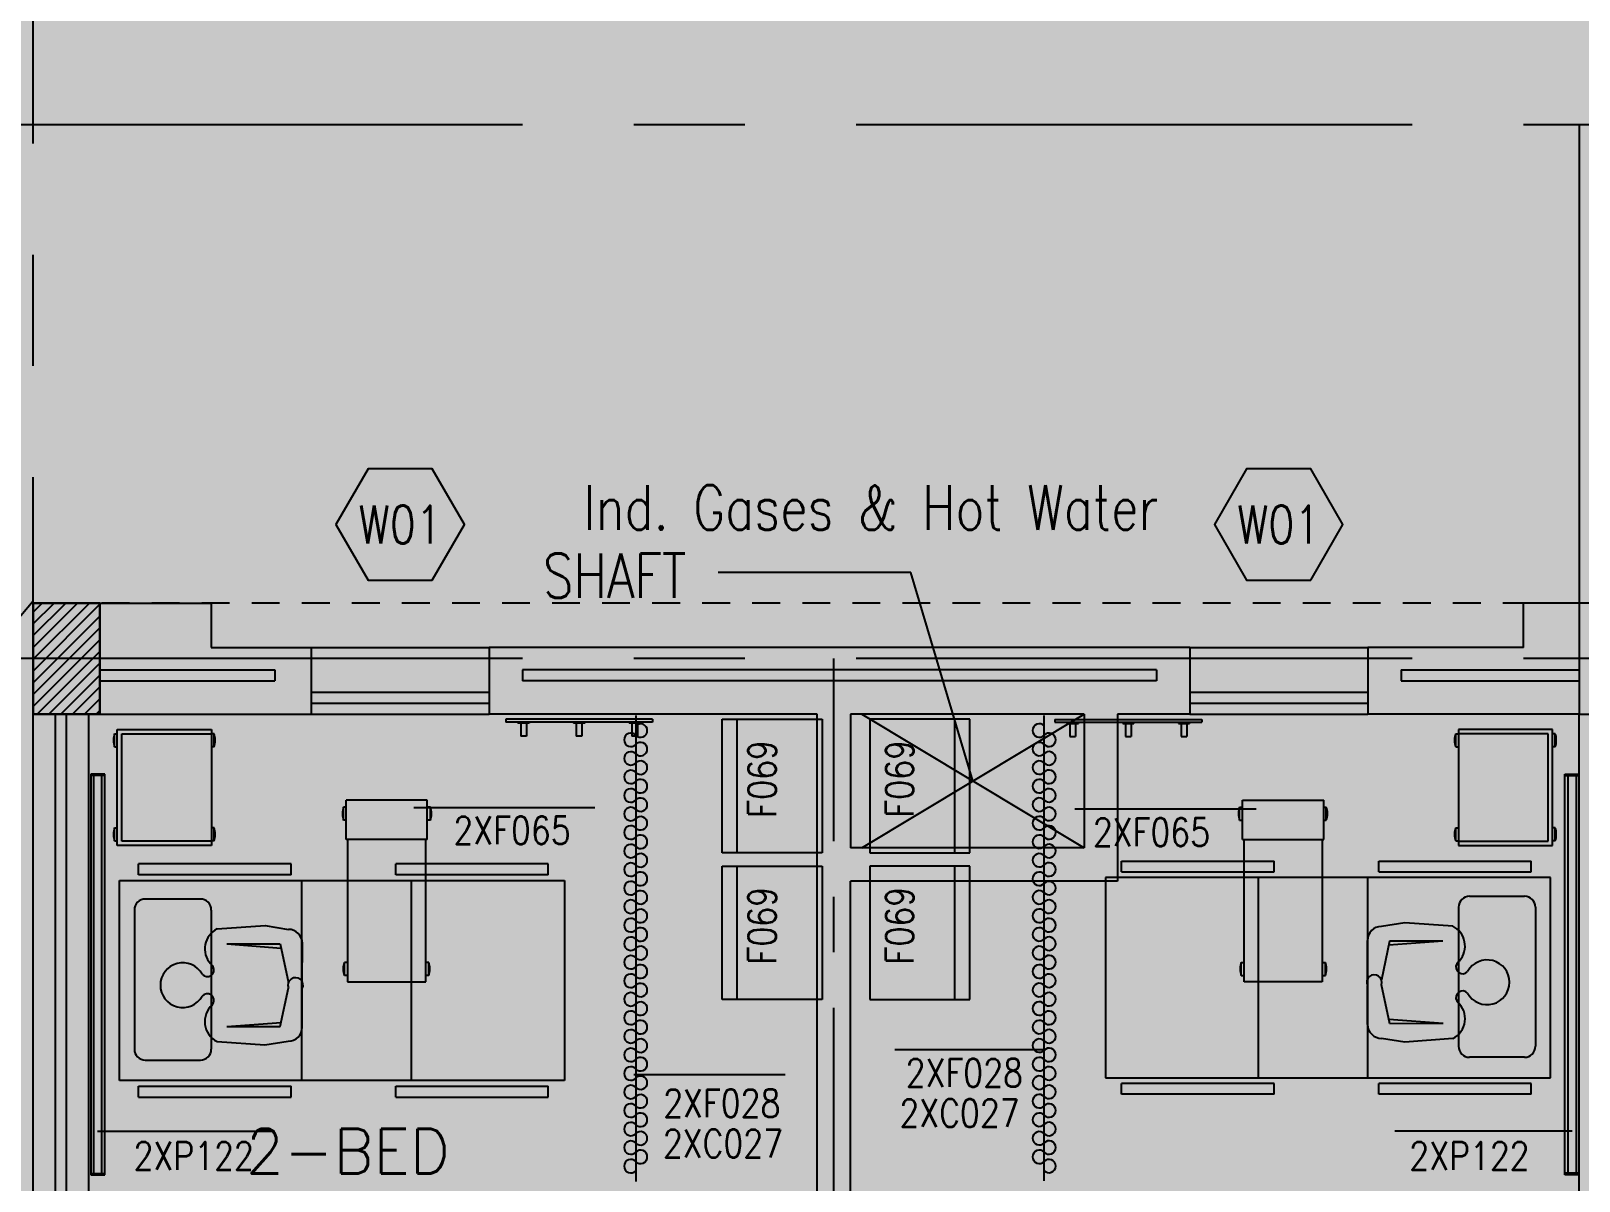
# Model space of a CAD drawing. Extents: x 88852.7 to 88945.7, y 39921.6 to 40001.1.
# Drawn here: x 88902.8 to 88909.76, y 39984.95 to 39990.12 of the extents above; entities that cross this region are included whole.
import ezdxf
from ezdxf.enums import TextEntityAlignment as Align

# ---------------------------------------------------------------- set-up
doc = ezdxf.new("R2010")
doc.units = 0
doc.header["$MEASUREMENT"] = 0
doc.header["$PDMODE"] = 34
for name, pattern in [('CENTER', [2, 1.25, -0.25, 0.25, -0.25]), ('CENTERX2', [4, 2.5, -0.5, 0.5, -0.5]), ('HIDDEN2', [0.1875, 0.125, -0.0625])]:
    doc.linetypes.add(name, pattern=pattern)
doc.layers.get('0').update_dxf_attribs({"linetype": 'CONTINUOUS'})
doc.layers.get('DEFPOINTS').update_dxf_attribs({"linetype": 'CONTINUOUS'})
for name, color, linetype in [('A-TEXT', 7, 'CONTINUOUS'), ('AX-DIM', 4, 'CONTINUOUS'), ('AXES', 11, 'CENTERX2'), ('AXES1', 11, 'CENTER'), ('COL', 2, 'CONTINUOUS'), ('HAT', 8, 'CONTINUOUS'), ('HIDDEN', 9, 'HIDDEN2'), ('INSUL', 4, 'CONTINUOUS'), ('MEDICAL', 4, 'CONTINUOUS'), ('NON-MEDICAL', 4, 'CONTINUOUS'), ('PROJ-L', 3, 'CONTINUOUS'), ('RM-BOX', 4, 'CONTINUOUS'), ('RM-NAME', 2, 'CONTINUOUS'), ('RM-NO', 2, 'CONTINUOUS'), ('SHAFT', 4, 'CONTINUOUS'), ('WALL', 4, 'CONTINUOUS'), ('WIN', 3, 'CONTINUOUS'), ('WIN-BOX', 3, 'CONTINUOUS'), ('WIN-NO', 5, 'CONTINUOUS')]:
    doc.layers.add(name, color=color, linetype=linetype)
doc.styles.add('ROMANS', font='ROMANS.shx', dxfattribs={"width": 0.6})
doc.styles.add('SIMPLEX', font='simplex.shx', dxfattribs={"width": 0.8})
doc.dimstyles.new('DIM-OUT', dxfattribs={"dimscale": 0, "dimtxt": 0.24, "dimasz": 0.08, "dimexe": 0.02, "dimexo": 0.02, "dimgap": 0.05, "dimtad": 1, "dimdec": 0, "dimlfac": 1000, "dimzin": 0, "dimdsep": 46, "dimtxsty": 'ROMANS', "dimblk1": 'ARCHTICK', "dimblk2": 'ARCHTICK', "dimsah": 1, "dimcen": 0.01, "dimdle": 0.08, "dimclrd": 4, "dimclre": 4, "dimclrt": 2, "dimadec": 0, "dimazin": 0, "dimtp": 2, "dimtm": 2, "dimtfac": 0.1142857142857143, "dimtdec": 0, "dimtix": 1, "dimtmove": 2, "dimatfit": 3, "dimldrblk": 'ARCHTICK', "dimfxl": 0, "dimtolj": 1, "dimtzin": 0, "dimarcsym": 0})
doc.dimstyles.new('DIM7', dxfattribs={"dimtxt": 0.24, "dimasz": 0.08, "dimexe": 0.07, "dimexo": 0.05, "dimgap": 0.07, "dimtad": 1, "dimzin": 0, "dimdsep": 46, "dimtxsty": 'SIMPLEX', "dimblk": 'ARCHTICK', "dimcen": 0.05, "dimdle": 0.05, "dimclrd": 4, "dimclre": 4, "dimclrt": 2, "dimadec": 0, "dimazin": 0, "dimtp": 2, "dimtm": 2, "dimtfac": 0.1142857142857143, "dimtix": 1, "dimtmove": 2, "dimatfit": 3, "dimldrblk": 'DOT', "dimfxl": 0, "dimtolj": 1, "dimtzin": 0, "dimarcsym": 0})

# ---------------------------------------------------------------- blocks, each defined once
blk = doc.blocks.new('WW1')
at = {"layer": 'WIN-BOX'}
blk.add_lwpolyline([(144.3375672970433, -250), (288.6751345940866, 0), (144.3375672970433, 250), (-144.3375672970433, 250), (-288.6751345940866, 0), (-144.3375672970433, -250)], close=True, dxfattribs=at)
at = {"layer": 'WIN-NO', "style": 'ROMANS', "width": 0.8}
blk.add_attdef('W00', text='', height=170, dxfattribs=at).set_placement((0, 0), align=Align.MIDDLE)
blk = doc.blocks.new('_ARCHTICK')
at = {"color": 0, "linetype": 'ByBlock', "const_width": 0.15}
blk.add_lwpolyline([(-0.5, -0.5), (0.5, 0.5)], dxfattribs=at)
blk = doc.blocks.new('*D599')
at = {"layer": 'AX-DIM', "color": 4, "lineweight": -2}
for p, q in [((88860.69025844976, 39999.72794392368), (88935.54025844975, 39999.72794392368)), ((88860.77025844976, 39995.08988482877), (88860.77025844976, 39999.74794392368)), ((88935.46025844975, 39987.56956244051), (88935.46025844975, 39999.74794392368))]:
    blk.add_line(p, q, dxfattribs=at)
at = {"layer": 'DEFPOINTS', "color": 0}
for p in [(88935.46025844975, 39999.72794392368), (88860.77025844976, 39995.06988482877), (88935.46025844975, 39987.54956244052)]:
    blk.add_point(p, dxfattribs=at)
at = {"layer": 'AX-DIM', "color": 4, "lineweight": -2, "xscale": 0.08, "yscale": 0.08, "zscale": 0.08, "rotation": 180}
blk.add_blockref('_ARCHTICK', (88860.77025844976, 39999.72794392368), dxfattribs=at)
at = {"layer": 'AX-DIM', "color": 4, "lineweight": -2, "xscale": 0.08, "yscale": 0.08, "zscale": 0.08}
blk.add_blockref('_ARCHTICK', (88935.46025844975, 39999.72794392368), dxfattribs=at)
at = {"layer": 'AX-DIM', "color": 2, "insert": (88898.11525844975, 39999.89794392368), "char_height": 0.24, "attachment_point": 5, "style": 'ROMANS'}
blk.add_mtext('\\A1;74690', dxfattribs=at)
blk = doc.blocks.new('RM1')
at = {"layer": 'RM-BOX'}
blk.add_lwpolyline([(569.8908462408872, -200), (-569.890846240829, -200), (-569.8908462407999, -500), (569.8908462407999, -500)], close=True, dxfattribs=at)
at = {"layer": 'RM-NAME', "style": 'ROMANS'}
for tag, p in [('ROOMNAME1', (-5.820766091346741e-11, 323.8095238095266)), ('ROOMNAME2', (0, 0))]:
    blk.add_attdef(tag, text='', height=200, dxfattribs=at).set_placement(p, align=Align.MIDDLE)
at = {"layer": 'RM-NO', "style": 'ROMANS', "width": 0.8}
blk.add_attdef('ROOMNO', text='', height=200, dxfattribs=at).set_placement((0, -350), align=Align.MIDDLE)
blk = doc.blocks.new('C-300')
at = {"layer": 'HAT', "linetype": 'ByBlock', "ltscale": 0.3}
h = blk.add_hatch(dxfattribs=at)
h.set_pattern_fill('ANSI31', color=8, scale=300, style=0)
h.set_pattern_definition([(45, (-258496.1822811714, -82361.0053373935), (-26.51650429449553, 26.51650429449553), [])])
h.paths.add_polyline_path([(300.0000000000291, 500), (-2.91038304567337e-11, 500), (-5.820766091346741e-11, 249.9999999999854), (300.0000000000582, 249.9999999999709)])
h.paths.add_polyline_path([(300.0000000000873, 250), (0, 250), (-2.91038304567337e-11, 0), (300.0000000000582, 0)])
at = {"layer": 'COL'}
blk.add_lwpolyline([(0, 500), (300.0000000000582, 500), (300.0000000000582, 0), (0, 0)], close=True, dxfattribs=at)

msp = doc.modelspace()

# ---------------------------------------------------------------- linework, layer by layer
at = {"layer": 'AXES'}
for p, q in [((88902.81025844975, 39921.61526879654), (88902.81025844975, 40000.07794392369)), ((88945.01025844975, 39989.69956244052), (88876.97025844976, 39989.69956244052)), ((88945.01025844975, 39987.29956244052), (88876.966932565, 39987.29956244052))]:
    msp.add_line(p, q, dxfattribs=at)
at = {"layer": 'AXES1'}
msp.add_line((88906.41025844976, 39928.47956244052), (88906.41025844976, 39987.29956244052), dxfattribs=at)
msp.add_line((88906.41025844976, 39928.47956244052), (88906.41025844976, 39987.29956244052), dxfattribs=at)
at = {"layer": 'COL'}
msp.add_lwpolyline([(88910.26025844975, 39987.04956244052), (88910.26025844975, 39987.54956244052), (88909.76025844975, 39987.54956244052), (88909.76025844975, 39987.04956244052)], close=True, dxfattribs=at)
at = {"layer": 'HIDDEN'}
msp.add_line((88934.96828971404, 39987.54956244052), (88902.81025844974, 39987.54956244051), dxfattribs=at)
at = {"layer": 'INSUL'}
for p, q in [((88903.11025844976, 39987.24956244051), (88903.8960825872, 39987.24956244051)), ((88903.8960825872, 39987.24956244051), (88903.8960825872, 39987.19956244052)), ((88905.01026061004, 39987.24956244051), (88905.01026061004, 39987.19956244052)), ((88907.86025844976, 39987.24956244051), (88905.01026061004, 39987.24956244051)), ((88907.86025844976, 39987.24956244051), (88907.86025844976, 39987.19956244052)), ((88908.96025844975, 39987.24956244051), (88908.96025844975, 39987.19956244052)), ((88908.96025844975, 39987.24956244051), (88909.76025844975, 39987.24956244051)), ((88903.11025844976, 39987.19956244052), (88903.8960825872, 39987.19956244052)), ((88907.86025844976, 39987.19956244052), (88905.01026061004, 39987.19956244052)), ((88908.96025844975, 39987.19956244052), (88909.76025844975, 39987.19956244052)), ((88902.91025844976, 39980.44956244052), (88902.91025844976, 39987.04956244052)), ((88902.96025844975, 39980.44956244052), (88902.96025844975, 39987.04956244052))]:
    msp.add_line(p, q, dxfattribs=at)
at = {"layer": 'MEDICAL'}
for p, q in [((88905.52002183218, 39987.0433109003), (88905.52002183224, 39984.94964055069)), ((88907.35471737731, 39987.04355432133), (88907.35471737724, 39984.95290660449)), ((88903.17629356663, 39986.96191445675), (88903.18845573853, 39986.96191445675)), ((88903.17629356663, 39986.90285933864), (88903.17629356663, 39986.96191445675)), ((88903.18845573853, 39986.98073635229), (88903.61168408499, 39986.98073635229)), ((88903.18845573853, 39986.45908280898), (88903.18845573853, 39986.98073635229)), ((88903.2081407779, 39986.96105131292), (88903.61168408499, 39986.96105131292)), ((88903.2081407779, 39986.47876784835), (88903.2081407779, 39986.96105131292)), ((88903.61168408499, 39986.98073635229), (88903.61168408499, 39986.45908280898)), ((88903.62384625689, 39986.96191445675), (88903.61168408499, 39986.96191445675)), ((88903.62384625689, 39986.90285933864), (88903.62384625689, 39986.96191445675)), ((88909.20570397924, 39986.90310275967), (88909.20570397924, 39986.96215787778)), ((88909.20570397924, 39986.96215787778), (88909.21786615113, 39986.96215787778)), ((88909.64109449758, 39986.98097977333), (88909.21786615113, 39986.98097977333)), ((88909.21786615113, 39986.98097977333), (88909.21786615113, 39986.45932623002)), ((88909.62140945822, 39986.96129473395), (88909.21786615113, 39986.96129473395)), ((88909.62140945822, 39986.47901126939), (88909.62140945822, 39986.96129473395)), ((88909.64109449758, 39986.45932623002), (88909.64109449758, 39986.98097977333)), ((88909.65325666948, 39986.96215787778), (88909.64109449758, 39986.96215787778)), ((88909.65325666948, 39986.90310275967), (88909.65325666948, 39986.96215787778)), ((88903.17629356663, 39986.90285933864), (88903.18845573853, 39986.90285933864)), ((88903.62384625689, 39986.90285933864), (88903.61168408499, 39986.90285933864)), ((88909.20570397924, 39986.90310275967), (88909.21786615113, 39986.90310275967)), ((88909.65325666948, 39986.90310275967), (88909.64109449758, 39986.90310275967)), ((88903.13304713955, 39986.78008448714), (88903.06999349777, 39986.78008448714)), ((88903.06999349782, 39986.78008448714), (88903.06999349782, 39984.97972817321)), ((88903.13304713952, 39986.77393291234), (88903.06999349777, 39986.77393291234)), ((88903.08152770057, 39986.77393291234), (88903.08152770057, 39984.98587974801)), ((88903.1184371494, 39984.98587974801), (88903.11843714939, 39986.77393291234)), ((88903.13304713955, 39984.97972817321), (88903.13304713955, 39986.78008448714)), ((88909.69650309657, 39986.78032790817), (88909.75955673834, 39986.78032790817)), ((88909.69650309657, 39984.97997159424), (88909.69650309657, 39986.78032790817)), ((88909.6965030966, 39986.77417633337), (88909.75955673834, 39986.77417633337)), ((88909.71111308671, 39984.98612316904), (88909.71111308673, 39986.77417633337)), ((88909.74802253554, 39986.77417633337), (88909.74802253554, 39984.98612316904)), ((88909.7595567383, 39986.78032790817), (88909.7595567383, 39984.97997159424)), ((88904.21741674817, 39986.63213947784), (88904.20547433192, 39986.63213947784)), ((88904.20547433192, 39986.57308435973), (88904.20547433192, 39986.63213947784)), ((88904.21741674817, 39986.48599639381), (88904.21741674817, 39986.66316174814)), ((88904.58158997653, 39986.66316174814), (88904.21741674817, 39986.66316174814)), ((88904.58158997653, 39986.48599639381), (88904.58158997653, 39986.66316174814)), ((88904.59581389988, 39986.63213947784), (88904.58158997653, 39986.63213947784)), ((88904.59581389988, 39986.57308435973), (88904.59581389988, 39986.63213947784)), ((88908.23373633623, 39986.63238289888), (88908.24796025958, 39986.63238289888)), ((88908.23373633623, 39986.57332778077), (88908.23373633623, 39986.63238289888)), ((88908.24796025958, 39986.48623981485), (88908.24796025958, 39986.66340516917)), ((88908.24796025958, 39986.66340516917), (88908.61213348794, 39986.66340516917)), ((88908.61213348794, 39986.48623981485), (88908.61213348794, 39986.66340516917)), ((88908.61213348794, 39986.63238289888), (88908.6240759042, 39986.63238289888)), ((88908.6240759042, 39986.57332778077), (88908.6240759042, 39986.63238289888)), ((88903.17629356663, 39986.53919105767), (88903.18845573853, 39986.53919105767)), ((88903.17629356663, 39986.48013593956), (88903.17629356663, 39986.53919105767)), ((88903.62384625689, 39986.53919105767), (88903.61168408499, 39986.53919105767)), ((88903.62384625689, 39986.48013593956), (88903.62384625689, 39986.53919105767)), ((88904.21741674817, 39986.57308435973), (88904.20547433192, 39986.57308435973)), ((88904.59581389988, 39986.57308435973), (88904.58158997653, 39986.57308435973)), ((88908.23373633623, 39986.57332778077), (88908.24796025958, 39986.57332778077)), ((88908.61213348794, 39986.57332778077), (88908.6240759042, 39986.57332778077)), ((88909.20570397924, 39986.4803793606), (88909.20570397924, 39986.53943447871)), ((88909.20570397924, 39986.53943447871), (88909.21786615113, 39986.53943447871)), ((88909.65325666948, 39986.53943447871), (88909.64109449758, 39986.53943447871)), ((88909.65325666948, 39986.4803793606), (88909.65325666948, 39986.53943447871)), ((88903.17629356663, 39986.48013593956), (88903.18845573853, 39986.48013593956)), ((88903.61168408499, 39986.45908280898), (88903.18845573853, 39986.45908280898)), ((88903.61168408499, 39986.47876784835), (88903.2081407779, 39986.47876784835)), ((88903.62384625689, 39986.48013593956), (88903.61168408499, 39986.48013593956)), ((88904.58158997653, 39986.48599639381), (88904.21741674817, 39986.48599639381)), ((88904.22356832298, 39986.48599639381), (88904.22356832298, 39985.84623261428)), ((88904.57543840172, 39985.84623261428), (88904.57543840172, 39986.48599639381)), ((88908.24796025958, 39986.48623981485), (88908.61213348794, 39986.48623981485)), ((88908.2541118344, 39985.84647603532), (88908.2541118344, 39986.48623981485)), ((88908.60598191313, 39986.48623981485), (88908.60598191313, 39985.84647603532)), ((88909.20570397924, 39986.4803793606), (88909.21786615113, 39986.4803793606)), ((88909.21786615113, 39986.47901126939), (88909.62140945822, 39986.47901126939)), ((88909.21786615113, 39986.45932623002), (88909.64109449758, 39986.45932623002)), ((88909.65325666948, 39986.4803793606), (88909.64109449758, 39986.4803793606)), ((88907.7037530752, 39986.34051022369), (88907.7037530752, 39986.38972282212)), ((88907.7037530752, 39986.38972282212), (88908.38950286157, 39986.38972282212)), ((88908.38950286157, 39986.34051022369), (88908.38950286157, 39986.38972282212)), ((88908.85956338527, 39986.34051022369), (88908.85956338527, 39986.38972282212)), ((88908.85956338527, 39986.38972282212), (88909.54531317163, 39986.38972282212)), ((88909.54531317163, 39986.34051022369), (88909.54531317163, 39986.38972282212)), ((88903.28423706448, 39986.32756957607), (88903.28423706448, 39986.3767821745)), ((88903.96998685085, 39986.3767821745), (88903.28423706448, 39986.3767821745)), ((88903.96998685085, 39986.32756957607), (88903.28423706448, 39986.32756957607)), ((88903.96998685085, 39986.32756957607), (88903.96998685085, 39986.3767821745)), ((88904.44004737455, 39986.32756957607), (88904.44004737455, 39986.3767821745)), ((88905.12579716092, 39986.3767821745), (88904.44004737455, 39986.3767821745)), ((88905.12579716092, 39986.32756957607), (88904.44004737455, 39986.32756957607)), ((88905.12579716092, 39986.32756957607), (88905.12579716092, 39986.3767821745)), ((88907.7037530752, 39986.34051022369), (88908.38950286157, 39986.34051022369)), ((88908.85956338527, 39986.34051022369), (88909.54531317163, 39986.34051022369)), ((88903.19825494463, 39985.40256957607), (88903.19825494463, 39986.30256957607)), ((88903.19825494463, 39986.30256957607), (88905.19825494463, 39986.30256957607)), ((88904.01867184429, 39985.40256957607), (88904.01867184429, 39986.30256957607)), ((88904.51079782854, 39985.40256957607), (88904.51079782854, 39986.30256957607)), ((88905.19825494463, 39986.30256957607), (88905.19825494463, 39985.40256957607)), ((88909.63129529149, 39986.31551022369), (88907.63129529149, 39986.31551022369)), ((88907.63129529149, 39986.31551022369), (88907.63129529149, 39985.41551022369)), ((88908.31875240758, 39985.41551022369), (88908.31875240758, 39986.31551022369)), ((88908.81087839183, 39985.41551022369), (88908.81087839183, 39986.31551022369)), ((88909.63129529149, 39985.41551022369), (88909.63129529149, 39986.31551022369)), ((88903.56179568106, 39986.21863671194), (88903.31438205486, 39986.21863671194)), ((88909.21854195662, 39986.18236476112), (88909.21854195662, 39985.55703412407)), ((88909.26775455505, 39986.23157735955), (88909.51516818126, 39986.23157735955)), ((88909.56438077967, 39986.18236476112), (88909.56438077967, 39985.55703412407)), ((88903.26516945644, 39986.16942411351), (88903.26516945644, 39985.54409347645)), ((88903.61100827949, 39986.16942411351), (88903.61100827949, 39985.54409347645)), ((88904.22356832298, 39985.93409594251), (88904.20920630405, 39985.93409594251)), ((88904.20920630405, 39985.8750408244), (88904.20920630405, 39985.93409594251)), ((88904.58834995562, 39985.93409594251), (88904.57543840172, 39985.93409594251)), ((88904.58834995562, 39985.8750408244), (88904.58834995562, 39985.93409594251)), ((88908.24120028049, 39985.93433936355), (88908.2541118344, 39985.93433936355)), ((88908.24120028049, 39985.87528424543), (88908.24120028049, 39985.93433936355)), ((88908.60598191313, 39985.93433936355), (88908.62034393207, 39985.93433936355)), ((88908.62034393207, 39985.87528424543), (88908.62034393207, 39985.93433936355)), ((88904.22356832298, 39985.8750408244), (88904.20920630405, 39985.8750408244)), ((88904.22356832298, 39985.84623261428), (88904.57543840172, 39985.84623261428)), ((88904.58834995562, 39985.8750408244), (88904.57543840172, 39985.8750408244)), ((88908.24120028049, 39985.87528424543), (88908.2541118344, 39985.87528424543)), ((88908.60598191313, 39985.84647603532), (88908.2541118344, 39985.84647603532)), ((88908.60598191313, 39985.87528424543), (88908.62034393207, 39985.87528424543)), ((88903.31438205486, 39985.49488087802), (88903.56179568106, 39985.49488087802)), ((88909.51516818126, 39985.50782152564), (88909.26775455505, 39985.50782152564)), ((88907.63129529149, 39985.41551022369), (88909.63129529149, 39985.41551022369)), ((88905.19825494463, 39985.40256957607), (88903.19825494463, 39985.40256957607)), ((88903.28423706448, 39985.37756957607), (88903.96998685085, 39985.37756957607)), ((88903.28423706448, 39985.32835697765), (88903.28423706448, 39985.37756957607)), ((88903.96998685085, 39985.32835697765), (88903.96998685085, 39985.37756957607)), ((88904.44004737455, 39985.37756957607), (88905.12579716092, 39985.37756957607)), ((88904.44004737455, 39985.32835697765), (88904.44004737455, 39985.37756957607)), ((88905.12579716092, 39985.32835697765), (88905.12579716092, 39985.37756957607)), ((88908.38950286157, 39985.39051022369), (88907.7037530752, 39985.39051022369)), ((88907.7037530752, 39985.34129762527), (88907.7037530752, 39985.39051022369)), ((88908.38950286157, 39985.34129762527), (88908.38950286157, 39985.39051022369)), ((88909.54531317163, 39985.39051022369), (88908.85956338527, 39985.39051022369)), ((88908.85956338527, 39985.34129762527), (88908.85956338527, 39985.39051022369)), ((88909.54531317163, 39985.34129762527), (88909.54531317163, 39985.39051022369)), ((88903.28423706448, 39985.32835697765), (88903.96998685085, 39985.32835697765)), ((88904.44004737455, 39985.32835697765), (88905.12579716092, 39985.32835697765)), ((88908.38950286157, 39985.34129762527), (88907.7037530752, 39985.34129762527)), ((88909.54531317163, 39985.34129762527), (88908.85956338527, 39985.34129762527)), ((88903.06999349782, 39984.98587974801), (88903.13304713955, 39984.98587974801)), ((88903.06999349782, 39984.97972817321), (88903.13304713955, 39984.97972817321)), ((88909.7595567383, 39984.98612316904), (88909.69650309657, 39984.98612316904)), ((88909.7595567383, 39984.97997159424), (88909.69650309657, 39984.97997159424))]:
    msp.add_line(p, q, dxfattribs=at)
for centre, radius, start, end in [((88903.26241561388, 39986.93238689769), 0.09104330708663272, 161.0753555838248, 198.9246444161752), ((88903.53772420964, 39986.93238689769), 0.09104330708663272, 341.0753555838248, 18.92464441617519), ((88909.29182602647, 39986.93263031873), 0.09104330708663272, 161.0753555838248, 198.9246444161752), ((88909.56713462224, 39986.93263031873), 0.09104330708663272, 341.0753555838248, 18.92464441617519), ((88904.29159637916, 39986.60261191879), 0.09104330708660129, 161.0753555838248, 198.9246444161752), ((88904.50969185264, 39986.60261191879), 0.09104330708663272, 341.0753555838248, 18.92464441617519), ((88908.31985838347, 39986.60285533983), 0.09104330708663272, 161.0753555838248, 198.9246444161752), ((88908.53795385695, 39986.60285533983), 0.09104330708660129, 341.0753555838248, 18.92464441617519), ((88903.26241561388, 39986.50966349862), 0.09104330708663272, 161.0753555838248, 198.9246444161752), ((88903.53772420964, 39986.50966349862), 0.09104330708663272, 341.0753555838248, 18.92464441617519), ((88909.29182602647, 39986.50990691965), 0.09104330708663272, 161.0753555838248, 198.9246444161752), ((88909.56713462224, 39986.50990691965), 0.09104330708663272, 341.0753555838248, 18.92464441617519), ((88903.31438205486, 39986.16942411351), 0.04921259842519683, 89.99999999999999, 180), ((88903.56179568106, 39986.16942411351), 0.04921259842519683, 7.016477563892661e-15, 89.99999999999999), ((88909.26775455505, 39986.18236476112), 0.04921259842519683, 89.99999999999999, 180), ((88909.51516818126, 39986.18236476112), 0.04921259842519683, 7.016477563892661e-15, 89.99999999999999), ((88904.29532835129, 39985.90456838346), 0.09104330708660129, 161.0753555838248, 198.9246444161752), ((88904.50222790838, 39985.90456838346), 0.09104330708663272, 341.0753555838248, 18.92464441617519), ((88908.32732232774, 39985.90481180449), 0.09104330708663272, 161.0753555838248, 198.9246444161752), ((88908.53422188482, 39985.90481180449), 0.09104330708660129, 341.0753555838248, 18.92464441617519), ((88909.26775455505, 39985.55703412407), 0.04921259842519683, 180, 270), ((88909.51516818126, 39985.55703412407), 0.04921259842519683, 270, 7.016477563892661e-15), ((88903.31438205486, 39985.54409347645), 0.04921259842519683, 180, 270), ((88903.56179568106, 39985.54409347645), 0.04921259842519683, 270, 7.016477563892661e-15)]:
    msp.add_arc(centre, radius, start, end, dxfattribs=at)
at = {"layer": 'MEDICAL', "color": 15}
for centre, radius, start, end in [((88905.49738288211, 39986.93453640872), 0.0302201635840382, 43.56836235558358, 316.4316376444165), ((88905.54117507502, 39986.97619306469), 0.03022016358403887, 223.5683623555836, 136.4316376444164), ((88907.33356413446, 39986.97643648573), 0.03022016358403887, 43.56836235558358, 316.4316376444165), ((88907.37735632739, 39986.93477982975), 0.0302201635840382, 223.5683623555836, 136.4316376444164), ((88905.49738288211, 39986.85122309676), 0.0302201635840382, 43.56836235558358, 316.4316376444165), ((88905.54117507502, 39986.89287975273), 0.03022016358403955, 223.5683623555836, 136.4316376444164), ((88907.33356413446, 39986.89312317377), 0.03022016358403955, 43.56836235558358, 316.4316376444165), ((88907.37735632739, 39986.85146651779), 0.0302201635840382, 223.5683623555836, 136.4316376444164), ((88905.54117507502, 39986.80956644078), 0.03022016358403887, 223.5683623555836, 136.4316376444164), ((88907.33356413446, 39986.80980986182), 0.03022016358403887, 43.56836235558358, 316.4316376444165), ((88905.49738288211, 39986.76790978481), 0.0302201635840382, 43.56836235558358, 316.4316376444165), ((88905.54117507502, 39986.72625312883), 0.03022016358403887, 223.5683623555836, 136.4316376444164), ((88907.33356413446, 39986.72649654987), 0.03022016358403887, 43.56836235558358, 316.4316376444165), ((88907.37735632739, 39986.76815320584), 0.0302201635840382, 223.5683623555836, 136.4316376444164), ((88905.49738288211, 39986.68459647286), 0.0302201635840382, 43.56836235558358, 316.4316376444165), ((88905.54117507502, 39986.64293981688), 0.03022016358403955, 223.5683623555836, 136.4316376444164), ((88907.33356413446, 39986.64318323792), 0.03022016358403955, 43.56836235558358, 316.4316376444165), ((88907.37735632739, 39986.68483989389), 0.0302201635840382, 223.5683623555836, 136.4316376444164), ((88905.49738288211, 39986.6012831609), 0.0302201635840382, 43.56836235558358, 316.4316376444165), ((88907.37735632739, 39986.60152658194), 0.0302201635840382, 223.5683623555836, 136.4316376444164), ((88905.49738288211, 39986.51796984895), 0.0302201635840382, 43.56836235558358, 316.4316376444165), ((88905.54117507502, 39986.55962650493), 0.03022016358403887, 223.5683623555836, 136.4316376444164), ((88907.33356413446, 39986.55986992596), 0.03022016358403887, 43.56836235558358, 316.4316376444165), ((88907.37735632739, 39986.51821326998), 0.0302201635840382, 223.5683623555836, 136.4316376444164), ((88905.49738288211, 39986.434656537), 0.0302201635840382, 43.56836235558358, 316.4316376444165), ((88905.54117507502, 39986.47631319298), 0.03022016358403887, 223.5683623555836, 136.4316376444164), ((88907.33356413446, 39986.47655661401), 0.03022016358403887, 43.56836235558358, 316.4316376444165), ((88907.37735632739, 39986.43489995803), 0.0302201635840382, 223.5683623555836, 136.4316376444164), ((88905.54117507502, 39986.39299988103), 0.03022016358403955, 223.5683623555836, 136.4316376444164), ((88907.33356413446, 39986.39324330205), 0.03022016358403955, 43.56836235558358, 316.4316376444165), ((88905.49738288211, 39986.35134322505), 0.0302201635840382, 43.56836235558358, 316.4316376444165), ((88905.54117507502, 39986.30968656907), 0.03022016358403887, 223.5683623555836, 136.4316376444164), ((88907.33356413446, 39986.3099299901), 0.03022016358403887, 43.56836235558358, 316.4316376444165), ((88907.37735632739, 39986.35158664608), 0.0302201635840382, 223.5683623555836, 136.4316376444164), ((88905.49738288211, 39986.26802991309), 0.0302201635840382, 43.56836235558358, 316.4316376444165), ((88905.54117507502, 39986.22637325712), 0.03022016358403887, 223.5683623555836, 136.4316376444164), ((88907.33356413446, 39986.22661667815), 0.03022016358403887, 43.56836235558358, 316.4316376444165), ((88907.37735632739, 39986.26827333413), 0.0302201635840382, 223.5683623555836, 136.4316376444164), ((88905.49738288211, 39986.18471660114), 0.0302201635840382, 43.56836235558358, 316.4316376444165), ((88907.37735632739, 39986.18496002218), 0.0302201635840382, 223.5683623555836, 136.4316376444164), ((88905.49738288211, 39986.10140328918), 0.0302201635840382, 43.56836235558358, 316.4316376444165), ((88905.54117507502, 39986.14305994516), 0.03022016358403955, 223.5683623555836, 136.4316376444164), ((88907.33356413446, 39986.1433033662), 0.03022016358403955, 43.56836235558358, 316.4316376444165), ((88907.37735632739, 39986.10164671022), 0.0302201635840382, 223.5683623555836, 136.4316376444164), ((88905.49738288211, 39986.01808997723), 0.0302201635840382, 43.56836235558358, 316.4316376444165), ((88905.54117507502, 39986.05974663321), 0.03022016358403887, 223.5683623555836, 136.4316376444164), ((88907.33356413446, 39986.05999005424), 0.03022016358403887, 43.56836235558358, 316.4316376444165), ((88907.37735632739, 39986.01833339827), 0.0302201635840382, 223.5683623555836, 136.4316376444164), ((88905.54117507502, 39985.97643332126), 0.03022016358403887, 223.5683623555836, 136.4316376444164), ((88907.33356413446, 39985.97667674229), 0.03022016358403887, 43.56836235558358, 316.4316376444165), ((88905.49738288211, 39985.93477666529), 0.0302201635840382, 43.56836235558358, 316.4316376444165), ((88905.54117507502, 39985.89312000931), 0.03022016358403955, 223.5683623555836, 136.4316376444164), ((88907.33356413446, 39985.89336343034), 0.03022016358403955, 43.56836235558358, 316.4316376444165), ((88907.37735632739, 39985.93502008632), 0.0302201635840382, 223.5683623555836, 136.4316376444164), ((88905.49738288211, 39985.85146335333), 0.0302201635840382, 43.56836235558358, 316.4316376444165), ((88905.54117507502, 39985.80980669735), 0.03022016358403887, 223.5683623555836, 136.4316376444164), ((88907.33356413446, 39985.81005011839), 0.03022016358403887, 43.56836235558358, 316.4316376444165), ((88907.37735632739, 39985.85170677437), 0.0302201635840382, 223.5683623555836, 136.4316376444164), ((88905.49738288211, 39985.76815004138), 0.0302201635840382, 43.56836235558358, 316.4316376444165), ((88907.37735632739, 39985.76839346241), 0.0302201635840382, 223.5683623555836, 136.4316376444164), ((88905.49738288211, 39985.68483672943), 0.0302201635840382, 43.56836235558358, 316.4316376444165), ((88905.54117507502, 39985.7264933854), 0.03022016358403887, 223.5683623555836, 136.4316376444164), ((88907.33356413446, 39985.72673680643), 0.03022016358403887, 43.56836235558358, 316.4316376444165), ((88907.37735632739, 39985.68508015046), 0.0302201635840382, 223.5683623555836, 136.4316376444164), ((88905.49738288211, 39985.60152341747), 0.0302201635840382, 43.56836235558358, 316.4316376444165), ((88905.54117507502, 39985.64318007344), 0.03022016358403955, 223.5683623555836, 136.4316376444164), ((88907.33356413446, 39985.64342349448), 0.03022016358403955, 43.56836235558358, 316.4316376444165), ((88907.37735632739, 39985.6017668385), 0.0302201635840382, 223.5683623555836, 136.4316376444164), ((88905.54117507502, 39985.55986676149), 0.03022016358403887, 223.5683623555836, 136.4316376444164), ((88907.33356413446, 39985.56011018253), 0.03022016358403887, 43.56836235558358, 316.4316376444165), ((88905.49738288211, 39985.51821010552), 0.03022016358403752, 43.56836235558358, 316.4316376444165), ((88905.54117507502, 39985.47655344954), 0.03022016358403887, 223.5683623555836, 136.4316376444164), ((88907.33356413446, 39985.47679687058), 0.03022016358403887, 43.56836235558358, 316.4316376444165), ((88907.37735632739, 39985.51845352655), 0.03022016358403752, 223.5683623555836, 136.4316376444164), ((88905.49738288211, 39985.43489679357), 0.03022016358403887, 43.56836235558358, 316.4316376444165), ((88905.54117507502, 39985.39324013759), 0.03022016358404023, 223.5683623555836, 136.4316376444164), ((88907.33356413446, 39985.39348355863), 0.03022016358404023, 43.56836235558358, 316.4316376444165), ((88907.37735632739, 39985.4351402146), 0.03022016358403887, 223.5683623555836, 136.4316376444164), ((88905.49738288211, 39985.35158348161), 0.0302201635840361, 43.56836235558358, 316.4316376444165), ((88907.37735632739, 39985.35182690265), 0.0302201635840361, 223.5683623555836, 136.4316376444164), ((88905.49738288211, 39985.26827016966), 0.03022016358403752, 43.56836235558358, 316.4316376444165), ((88905.54117507502, 39985.30992682564), 0.03022016358403887, 223.5683623555836, 136.4316376444164), ((88907.33356413446, 39985.31017024667), 0.03022016358403887, 43.56836235558358, 316.4316376444165), ((88907.37735632739, 39985.26851359069), 0.03022016358403752, 223.5683623555836, 136.4316376444164), ((88905.49738288211, 39985.18495685771), 0.03022016358403887, 43.56836235558358, 316.4316376444165), ((88905.54117507502, 39985.22661351369), 0.03022016358403887, 223.5683623555836, 136.4316376444164), ((88907.33356413446, 39985.22685693471), 0.03022016358403887, 43.56836235558358, 316.4316376444165), ((88907.37735632739, 39985.18520027874), 0.03022016358403887, 223.5683623555836, 136.4316376444164), ((88905.54117507502, 39985.14330020174), 0.03022016358404023, 223.5683623555836, 136.4316376444164), ((88907.33356413446, 39985.14354362276), 0.03022016358404023, 43.56836235558358, 316.4316376444165), ((88905.49738288211, 39985.10164354576), 0.0302201635840361, 43.56836235558358, 316.4316376444165), ((88905.54117507502, 39985.05998688978), 0.03022016358403887, 223.5683623555836, 136.4316376444164), ((88907.33356413446, 39985.06023031081), 0.03022016358403887, 43.56836235558358, 316.4316376444165), ((88907.37735632739, 39985.10188696679), 0.0302201635840361, 223.5683623555836, 136.4316376444164), ((88905.49738288211, 39985.0183302338), 0.03022016358403752, 43.56836235558358, 316.4316376444165), ((88907.37735632739, 39985.01857365484), 0.03022016358403752, 223.5683623555836, 136.4316376444164)]:
    msp.add_arc(centre, radius, start, end, dxfattribs=at)
at = {"layer": 'NON-MEDICAL'}
for p, q in [((88905.59502820327, 39987.02716629032), (88904.93462820328, 39987.02716629032)), ((88904.93462820328, 39987.02716629032), (88904.93462820328, 39987.01446629032)), ((88905.59502820327, 39987.01446629032), (88904.93462820328, 39987.01446629032)), ((88904.98982820328, 39987.01446629032), (88904.98982820328, 39987.00946629032)), ((88905.03982820328, 39987.01446629032), (88905.03982820328, 39987.00946629032)), ((88905.23982820328, 39987.01446629032), (88905.23982820328, 39987.00946629032)), ((88905.28982820328, 39987.01446629032), (88905.28982820328, 39987.00946629032)), ((88905.48982820328, 39987.01446629032), (88905.48982820328, 39987.00946629032)), ((88905.53982820328, 39987.01446629032), (88905.53982820328, 39987.00946629032)), ((88905.59502820327, 39987.02716629032), (88905.59502820327, 39987.01446629032)), ((88905.90807261203, 39986.42679819174), (88905.90807261203, 39987.02679819174)), ((88905.90807261203, 39987.02679819174), (88906.35807261203, 39987.02679819174)), ((88905.97522027678, 39986.42679819174), (88905.97522027678, 39987.02679819174)), ((88906.35807261203, 39987.02679819174), (88906.35807261203, 39986.42679819174)), ((88906.57129756773, 39987.02704161278), (88906.57129756773, 39986.42704161278)), ((88907.02129756773, 39987.02704161278), (88906.57129756773, 39987.02704161278)), ((88906.95414990297, 39986.42704161278), (88906.95414990297, 39987.02704161278)), ((88907.02129756773, 39986.42704161278), (88907.02129756773, 39987.02704161278)), ((88907.40394132564, 39987.02627276062), (88907.40394132564, 39987.01357276062)), ((88907.40394132564, 39987.02627276062), (88908.06434132563, 39987.02627276062)), ((88907.40394132564, 39987.01357276062), (88908.06434132563, 39987.01357276062)), ((88907.45914132564, 39987.01357276062), (88907.45914132564, 39987.00857276063)), ((88907.50914132563, 39987.01357276062), (88907.50914132563, 39987.00857276063)), ((88907.70914132564, 39987.01357276062), (88907.70914132564, 39987.00857276063)), ((88907.75914132563, 39987.01357276062), (88907.75914132563, 39987.00857276063)), ((88907.95914132564, 39987.01357276062), (88907.95914132564, 39987.00857276063)), ((88908.00914132563, 39987.01357276062), (88908.00914132563, 39987.00857276063)), ((88908.06434132563, 39987.02627276062), (88908.06434132563, 39987.01357276062)), ((88905.03982820328, 39987.00946629032), (88904.98982820328, 39987.00946629032)), ((88905.00212820328, 39987.00946629032), (88905.00212820328, 39986.95096629032)), ((88905.02752820328, 39986.95096629032), (88905.00212820328, 39986.95096629032)), ((88905.02752820328, 39987.00946629032), (88905.02752820328, 39986.95096629032)), ((88905.28982820328, 39987.00946629032), (88905.23982820328, 39987.00946629032)), ((88905.25212820328, 39987.00946629032), (88905.25212820328, 39986.95096629032)), ((88905.27752820328, 39986.95096629032), (88905.25212820328, 39986.95096629032)), ((88905.27752820328, 39987.00946629032), (88905.27752820328, 39986.95096629032)), ((88905.53982820328, 39987.00946629032), (88905.48982820328, 39987.00946629032)), ((88905.50212820328, 39987.00946629032), (88905.50212820328, 39986.95096629032)), ((88905.52752820328, 39986.95096629032), (88905.50212820328, 39986.95096629032)), ((88905.52752820328, 39987.00946629032), (88905.52752820328, 39986.95096629032)), ((88907.45914132564, 39987.00857276063), (88907.50914132563, 39987.00857276063)), ((88907.47144132564, 39987.00857276063), (88907.47144132564, 39986.95007276063)), ((88907.47144132564, 39986.95007276063), (88907.49684132564, 39986.95007276063)), ((88907.49684132564, 39987.00857276063), (88907.49684132564, 39986.95007276063)), ((88907.70914132564, 39987.00857276063), (88907.75914132563, 39987.00857276063)), ((88907.72144132564, 39987.00857276063), (88907.72144132564, 39986.95007276063)), ((88907.72144132564, 39986.95007276063), (88907.74684132564, 39986.95007276063)), ((88907.74684132564, 39987.00857276063), (88907.74684132564, 39986.95007276063)), ((88907.95914132564, 39987.00857276063), (88908.00914132563, 39987.00857276063)), ((88907.97144132564, 39987.00857276063), (88907.97144132564, 39986.95007276063)), ((88907.97144132564, 39986.95007276063), (88907.99684132564, 39986.95007276063)), ((88907.99684132564, 39987.00857276063), (88907.99684132564, 39986.95007276063)), ((88906.35807261203, 39986.42679819174), (88905.90807261203, 39986.42679819174)), ((88906.57129756773, 39986.42704161278), (88907.02129756773, 39986.42704161278)), ((88905.90807261203, 39985.76689169216), (88905.90807261203, 39986.36689169216)), ((88905.90807261203, 39986.36689169216), (88906.35807261203, 39986.36689169216)), ((88905.97522027678, 39985.76689169216), (88905.97522027678, 39986.36689169216)), ((88906.35807261203, 39986.36689169216), (88906.35807261203, 39985.76689169216)), ((88906.57129756773, 39986.36713511319), (88906.57129756773, 39985.76713511319)), ((88907.02129756773, 39986.36713511319), (88906.57129756773, 39986.36713511319)), ((88906.95414990297, 39985.76713511319), (88906.95414990297, 39986.36713511319)), ((88907.02129756773, 39985.76713511319), (88907.02129756773, 39986.36713511319)), ((88908.9765784418, 39986.11234454033), (88908.87187367541, 39986.09553863799)), ((88909.19226427772, 39986.09734494769), (88908.9765784418, 39986.11234454033)), ((88903.6372859584, 39986.08440430007), (88903.85297179432, 39986.09940389271)), ((88903.85297179432, 39986.09940389271), (88903.9576765607, 39986.08259799037)), ((88903.68121058635, 39986.01716965177), (88903.92103247198, 39986.01688626136)), ((88903.68121058635, 39986.01716965177), (88903.92486094867, 39985.99856670528)), ((88903.92103247198, 39986.01688626136), (88903.95741887507, 39985.84277451767)), ((88904.02025121727, 39985.84625449523), (88904.02045613708, 39986.01966986892)), ((88908.80929901885, 39985.85919514284), (88908.80909409904, 39986.03261051654)), ((88908.90851776414, 39986.02982690898), (88908.87213136104, 39985.85571516529)), ((88909.14833964976, 39986.03011029939), (88908.90468928745, 39986.01150735289)), ((88909.14833964976, 39986.03011029939), (88908.90851776414, 39986.02982690898)), ((88908.80953973421, 39985.65548742307), (88908.80933425584, 39985.82937548288)), ((88908.90895654306, 39985.65850599453), (88908.87209591708, 39985.83282844216)), ((88903.92059369305, 39985.64556534691), (88903.95745431904, 39985.81988779454)), ((88904.0200105019, 39985.64254677545), (88904.02021598027, 39985.81643483527)), ((88906.35807261203, 39985.76689169216), (88905.90807261203, 39985.76689169216)), ((88906.57129756773, 39985.76713511319), (88907.02129756773, 39985.76713511319)), ((88903.68077180743, 39985.64584873732), (88903.92446545434, 39985.66387580386)), ((88903.68077180743, 39985.64584873732), (88903.92059369305, 39985.64556534691)), ((88909.14877842869, 39985.65878938494), (88908.90508478177, 39985.67681645148)), ((88909.14877842869, 39985.65878938494), (88908.90895654306, 39985.65850599453)), ((88903.63668840397, 39985.57871808551), (88903.85233818846, 39985.56320879635)), ((88903.85233818846, 39985.56320879635), (88903.95708238045, 39985.57976719907)), ((88908.97721204766, 39985.57614944397), (88908.87246785566, 39985.59270784669)), ((88909.19286183214, 39985.59165873313), (88908.97721204766, 39985.57614944397))]:
    msp.add_line(p, q, dxfattribs=at)
for centre, radius, start, end in [((88903.68174928293, 39985.99500259855), 0.09984814200245842, 116.4431411218194, 221.4207341328365), ((88903.95760228817, 39986.01974414145), 0.0628538927944191, 359.9322953072089, 89.93229530387386), ((88908.87194794795, 39986.03268478906), 0.0628538927944191, 90.06770469612613, 180.0677046927911), ((88909.14780095319, 39986.00794324617), 0.09984814200245842, 318.5792658671635, 63.55685887818062), ((88903.48251743802, 39985.8317437251), 0.1005662284710706, 29.23602614927221, 330.6285644660448), ((88903.59314985198, 39985.9000407157), 0.02985305455057437, 219.9760094289136, 29.0326189703306), ((88903.57844627125, 39985.89201880428), 0.04660228849490911, 28.88280755404272, 52.40689866284021), ((88909.23640038414, 39985.91298136332), 0.02985305455057437, 150.9673810296694, 320.0239905710865), ((88909.25110396487, 39985.90495945189), 0.04660228849490911, 127.5931013371598, 151.1171924459573), ((88909.34703279809, 39985.84468437272), 0.1005662284710706, 209.3714355339553, 150.7639738507278), ((88903.98956245223, 39985.83138090844), 0.03410313598586761, 334.0070238231388, 199.6948400739776), ((88908.83998778388, 39985.84432155605), 0.03410313598586761, 340.3051599260224, 205.9929761768612), ((88903.59298813417, 39985.76318546352), 0.02985305455057437, 330.8319716445991, 139.8885811838165), ((88909.23656210194, 39985.77612611114), 0.02985305455057437, 40.11141881618352, 209.1680283554009), ((88909.25124668311, 39985.78418274969), 0.04660228849490911, 209.0182169409019, 232.5423080523828), ((88903.68136289073, 39985.66801445551), 0.09984814200245842, 131.4626486824571, 243.4214494928214), ((88903.578303553, 39985.77124210207), 0.04660228849490911, 307.4576919476171, 330.9817830590981), ((88909.14818734539, 39985.68095510313), 0.09984814200245842, 296.5785505071786, 48.53735131754291), ((88903.95715665299, 39985.64262104798), 0.0628538927944191, 269.9322953038738, 359.9322953072089), ((88908.87239358312, 39985.6555616956), 0.0628538927944191, 180.0677046927911, 270.0677046961261)]:
    msp.add_arc(centre, radius, start, end, dxfattribs=at)
at = {"layer": 'PROJ-L', "linetype": 'Continuous'}
for p, q in [((88909.76025844975, 39989.69956244052), (88909.76025844975, 39987.54956244052)), ((88928.26025844975, 39989.69956244052), (88909.76025844975, 39989.69956244052))]:
    msp.add_line(p, q, dxfattribs=at)
at = {"layer": 'SHAFT'}
msp.add_line((88896.41525844975, 39979.95956138605), (88902.81025844975, 39987.55956138605), dxfattribs=at)
at = {"layer": 'SHAFT', "linetype": 'ByBlock'}
for p, q in [((88906.53525844976, 39987.04956244052), (88907.53525844976, 39986.44956244052)), ((88906.53525844976, 39986.44956244052), (88907.53525844976, 39987.04956244052))]:
    msp.add_line(p, q, dxfattribs=at)
at = {"layer": 'WALL'}
for p, q in [((88902.81025844978, 39987.54956244052), (88903.61025845303, 39987.54956244052)), ((88903.61025845303, 39987.54956244052), (88903.61025845303, 39987.34956244052)), ((88909.51025844972, 39987.34956244051), (88909.51025844974, 39987.54956244051)), ((88910.5102584498, 39987.54956244052), (88909.51025844974, 39987.54956244051)), ((88903.61025845303, 39987.34956244052), (88904.06026061004, 39987.34956244052)), ((88904.06026061004, 39987.34956244051), (88904.06026061004, 39987.04956244052)), ((88904.86026061005, 39987.34956244051), (88904.86026061005, 39987.04956244052)), ((88908.01025844975, 39987.34956244051), (88904.86026061005, 39987.34956244051)), ((88908.01025844975, 39987.34956244051), (88908.01025844975, 39987.04956244052)), ((88908.81025844975, 39987.34956244051), (88908.81025844975, 39987.04956244052)), ((88909.51025844972, 39987.34956244051), (88908.81025844975, 39987.34956244051)), ((88902.81025844975, 39980.44956244052), (88902.81025844975, 39987.04956244052)), ((88903.06025844975, 39982.34956244052), (88903.06025844975, 39987.04956244052)), ((88903.11025844976, 39987.04956244052), (88904.06026061004, 39987.04956244052)), ((88906.33525844975, 39987.04956244052), (88904.86026061005, 39987.04956244052)), ((88906.33525844975, 39980.39956244052), (88906.33525844975, 39987.04956244052)), ((88907.53525844976, 39987.04956244052), (88906.48525844976, 39987.04956244052)), ((88906.48525844976, 39987.04956244052), (88906.48525844976, 39986.44956244052)), ((88907.53525844976, 39987.04956244052), (88907.53525844976, 39986.44956244052)), ((88907.68525844975, 39987.04956244052), (88907.68525844975, 39986.29956244052)), ((88908.01025844975, 39987.04956244052), (88907.68525844975, 39987.04956244052)), ((88909.76025844975, 39987.04956244052), (88908.81025844975, 39987.04956244052)), ((88909.76025844975, 39982.34956244052), (88909.76025844975, 39987.04956244052)), ((88907.53525844976, 39986.44956244052), (88906.48525844976, 39986.44956244052)), ((88907.68525844975, 39986.29956244052), (88906.48525844976, 39986.29956244052)), ((88906.48525844976, 39980.39956244052), (88906.48525844976, 39986.29956244052))]:
    msp.add_line(p, q, dxfattribs=at)
at = {"layer": 'WALL', "linetype": 'ByBlock', "ltscale": 0.3}
for points in [[(88903.11025844974, 39987.54956244052), (88902.81025844974, 39987.54956244052), (88902.81025844974, 39987.04956244052), (88903.11025844974, 39987.04956244052)], [(88910.26025844975, 39987.54956244052), (88909.76025844975, 39987.54956244052), (88909.76025844975, 39987.04956244051), (88910.26025844975, 39987.04956244051)]]:
    msp.add_lwpolyline(points, close=True, dxfattribs=at)
at = {"layer": 'WIN'}
for p, q in [((88904.06026061004, 39987.34956244051), (88904.86026061005, 39987.34956244051)), ((88908.01025844975, 39987.34956244051), (88908.81025844975, 39987.34956244051)), ((88904.06026061004, 39987.14956244051), (88904.86026061005, 39987.14956244051)), ((88904.06026061004, 39987.09956244051), (88904.86026061005, 39987.09956244051)), ((88908.01025844975, 39987.14956244051), (88908.81025844975, 39987.14956244051)), ((88908.01025844975, 39987.09956244051), (88908.81025844975, 39987.09956244051)), ((88904.06026061004, 39987.04956244052), (88904.86026061005, 39987.04956244052)), ((88908.01025844975, 39987.04956244052), (88908.81025844975, 39987.04956244052))]:
    msp.add_line(p, q, dxfattribs=at)

# ---------------------------------------------------------------- block references
at = {"layer": 'COL', "color": 6, "linetype": 'ByBlock', "ltscale": 0.3, "xscale": 0.001000000003841706, "yscale": 0.000999999996565748, "zscale": 0.001}
msp.add_blockref('C-300', (88902.81025844975, 39987.04956244052), dxfattribs=at)
at = {"layer": 'RM-NAME', "xscale": 0.001000000003841706, "yscale": 0.000999999996565748, "zscale": 0.001}
msp.add_blockref('RM1', (88904.22474056283, 39984.7620626005), dxfattribs=at).add_auto_attribs({'ROOMNO': 'WD-201', 'ROOMNAME2': 'ROOM', 'ROOMNAME1': '2-BED'})
at = {"layer": 'WIN-NO', "xscale": 0.001, "yscale": 0.001, "zscale": 0.001}
for p in [(88904.46026061004, 39987.90265015211), (88908.41025844976, 39987.90265015211)]:
    msp.add_blockref('WW1', p, dxfattribs=at).add_auto_attribs({'W00': 'W01'})

# ---------------------------------------------------------------- texts
at = {"layer": 'A-TEXT', "color": 7, "ltscale": 400, "style": 'ROMANS', "width": 0.8339742554873566}
for p in [(88906.15009929222, 39986.5847929403), (88906.76814769968, 39986.58503636133), (88906.15009929222, 39985.92488644072), (88906.76814769968, 39985.92512986175)]:
    msp.add_text('F069', height=0.125, rotation=90, dxfattribs=at).set_placement(p)
for s, p in [('2XF065', (88904.69944227624, 39986.46544993408)), ('2XF065', (88907.57412512286, 39986.45706291735)), ('2XF028', (88906.73295588933, 39985.37523165363)), ('2XF028', (88905.64234844461, 39985.23854951063)), ('2XC027', (88906.70458364251, 39985.19430575582)), ('2XC027', (88905.64093589659, 39985.05762361281)), ('2XP122', (88903.26146203348, 39985.0018880334)), ('2XP122', (88908.99721296821, 39985.00213145444))]:
    msp.add_text(s, height=0.125, dxfattribs=at).set_placement(p)
at = {"layer": 'SHAFT', "color": 4, "style": 'ROMANS', "width": 0.8}
for s, p in [('Ind. Gases & Hot Water', (88906.57645285943, 39987.97861929466)), ('SHAFT', (88905.42473787707, 39987.6722964673))]:
    msp.add_text(s, height=0.2, dxfattribs=at).set_placement(p, align=Align.MIDDLE)

# ---------------------------------------------------------------- dimensions: what is measured, and where the dimension line sits
at = {"layer": 'AX-DIM'}
dim = msp.add_linear_dim(base=(88935.46025844975, 39999.72794392368), p1=(88860.77025844976, 39995.06988482877), p2=(88935.46025844975, 39987.54956244052), dimstyle='DIM-OUT', override={"dimscale": 1}, dxfattribs=at)
dim.commit()
dim.dimension.update_dxf_attribs({"geometry": '*D599', "text_midpoint": (88898.11525844975, 39999.89794392368)})

# ---------------------------------------------------------------- leaders
at = {"layer": 'A-TEXT'}
for points in [[(88904.52134934434, 39986.63108020481), (88905.33581840806, 39986.63108020481)], [(88908.30820089176, 39986.62269318807), (88907.49373182803, 39986.62269318807)], [(88907.36356159729, 39985.5413672669), (88906.68363026944, 39985.5413672669)], [(88905.51117761218, 39985.43077074967), (88906.19110894002, 39985.43077074967)], [(88903.09958731104, 39985.17565864891), (88903.89732760092, 39985.17565864891)], [(88909.72996292505, 39985.17590206995), (88908.93222263518, 39985.17590206995)]]:
    msp.add_leader(points, dimstyle='DIM-OUT', override={"dimscale": 1, "dimasz": 40}, dxfattribs=at)
at = {"layer": 'SHAFT', "color": 6, "linetype": 'ByBlock', "ltscale": 0.3}
msp.add_leader([(88907.03525844975, 39986.74956244051), (88906.75666989946, 39987.68636132766), (88905.88947660454, 39987.68636132766)], dimstyle='DIM7', override={"dimasz": 200, "dimgap": 70, "dimtad": 0}, dxfattribs=at)

doc.saveas('drawing.dxf')
